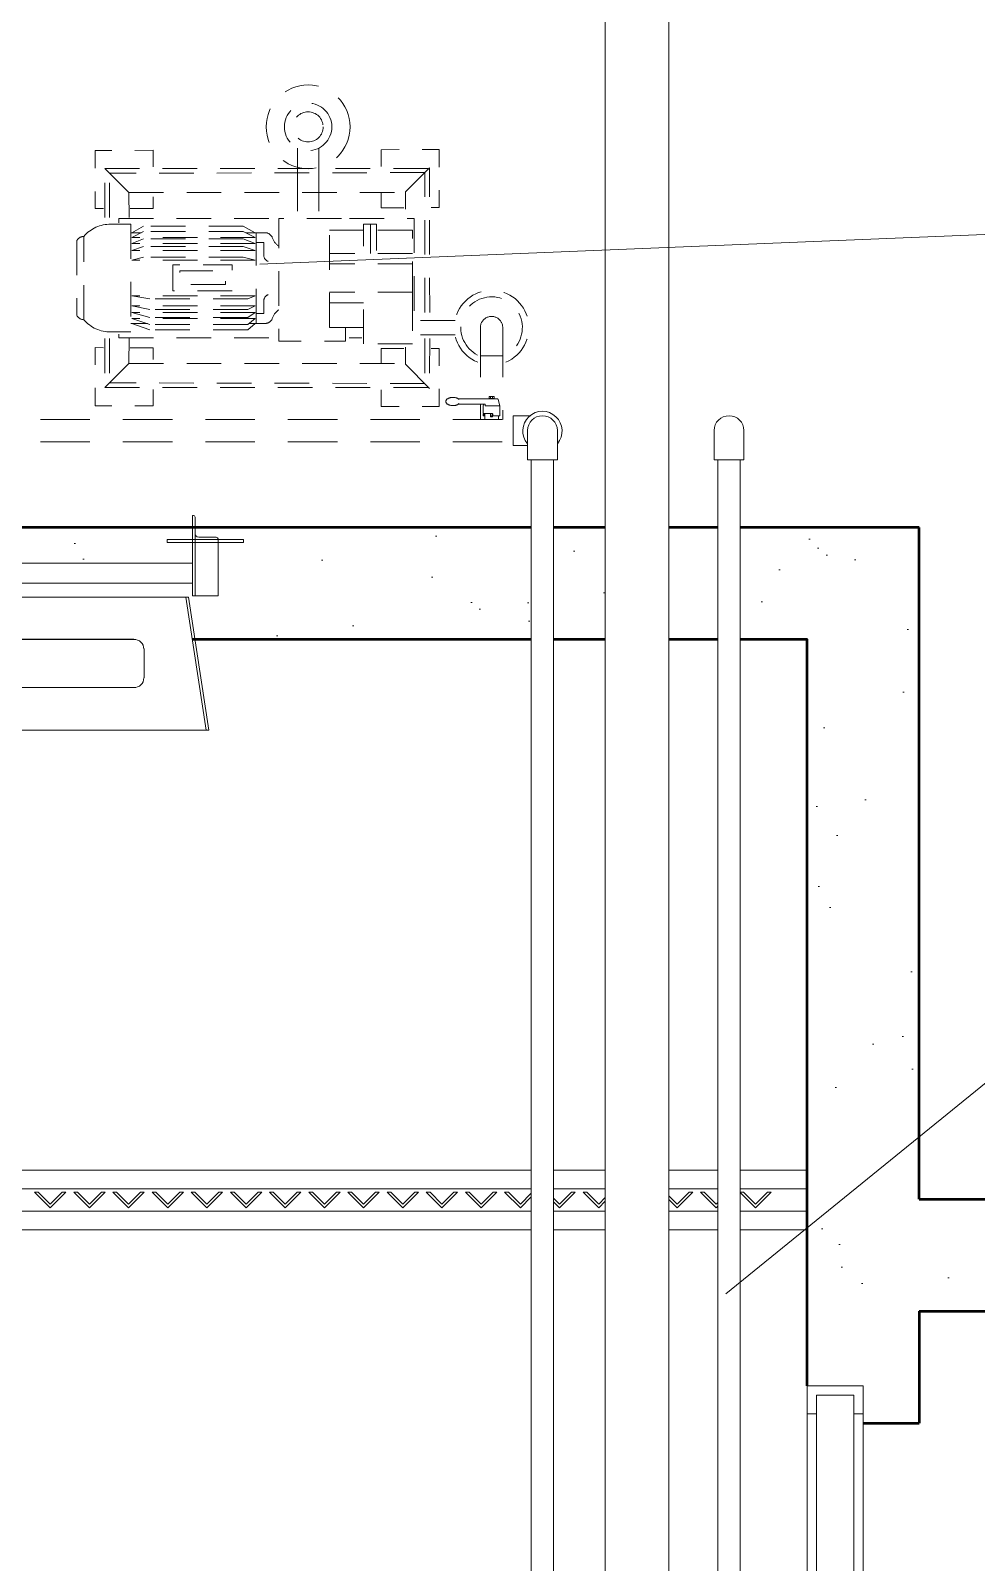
# Model space of a CAD drawing. Extents: x -2884 to -859, y 3232 to 5149.
# Drawn here: x -1710.1 to -1659.5, y 4831.4 to 4913.5 of the extents above; entities that cross this region are included whole.
import ezdxf

# ---------------------------------------------------------------- set-up
doc = ezdxf.new("R2010")
doc.units = 0
doc.header["$MEASUREMENT"] = 0
doc.linetypes.add('DGN Style 2', pattern=[442.02713, 265.216278, -176.810852])
for name, color, linetype, lineweight in [('Carroponte', 7, 'CONTINUOUS', 15), ('Compressori e classific', 231, 'CONTINUOUS', 15), ('Muratura', 7, 'CONTINUOUS', 15), ('Paratoie', 7, 'CONTINUOUS', 15), ('Quote e scritte', 252, 'CONTINUOUS', 15), ('Tubazioni', 130, 'CONTINUOUS', 15), ('Tubazioni nascoste', 4, 'DGN Style 2', 15)]:
    doc.layers.add(name, color=color, linetype=linetype, lineweight=lineweight)
doc.layers.add('Level 63', color=7, linetype='CONTINUOUS')
pattern_1 = [(37.5, (37611.4005, -59850.958), (-0.3149668, 9.63411885), [0, -7.6, 0, -8.5, 0, -8.125]), (7.5, (37611.4, -59850.958), (8.8488835, 14.1107303), [0, -4.1, 0, -6.85, 0, -2.625]), (327.5, (37605.2505, -59850.958), (15.5707093, 0.0282953), [0, -2.5, 0, -9, 0, -11.75]), (317.5, (37605.25, -59850.958), (15.030633, 4.3883778), [0, -1.25, 0, -5.9, 0, -6.75])]

# ---------------------------------------------------------------- blocks, each defined once
blk = doc.blocks.new('*U22')
at = {"layer": 'Level 63', "color": 7, "linetype": 'Continuous', "lineweight": 0}
for p, q in [((-25, 23.8), (-25, -23.7)), ((-25, 23.8), (-23.5, 23.8)), ((-20, 20.4), (-20, -12.3)), ((-25, -23.7), (25, -23.7)), ((-13, -19), (21.5, -19)), ((25, -22.3), (25, -23.7))]:
    blk.add_line(p, q, dxfattribs=at)
at = {"layer": 'Level 63', "color": 7, "linetype": 'Continuous', "lineweight": 0, "extrusion": (0, 0, -1)}
for centre in [(-23.5, 20.4), (21.5, -22.3)]:
    blk.add_ellipse(centre, major_axis=(3.5, 0), ratio=0.95, start_param=-1.570796, end_param=0, dxfattribs=at)
at = {"layer": 'Level 63', "color": 7, "linetype": 'Continuous', "lineweight": 0}
blk.add_ellipse((-13, -12.3), major_axis=(-7, 0), ratio=0.95, start_param=0, end_param=1.570796, dxfattribs=at)
blk = doc.blocks.new('L50_2')
at = {"layer": 'Level 63', "color": 7, "linetype": 'Continuous', "lineweight": 0}
blk.add_blockref('*U22', (25, 23.7), dxfattribs=at)

msp = doc.modelspace()

# ---------------------------------------------------------------- hatches: boundary and pattern name
at = {"layer": 'Muratura', "linetype": 'Continuous'}
h = msp.add_hatch(dxfattribs=at)
h.set_pattern_fill('AR-SAND', color=256, scale=5)
h.set_pattern_definition(pattern_1)
h.paths.add_polyline_path([(-1662.52, 4886.882), (-1672.113, 4886.882), (-1672.113, 4880.882), (-1668.52, 4880.882), (-1668.52, 4850.34), (-1662.52, 4856.544)])
h.paths.add_polyline_path([(-1673.313, 4886.882), (-1675.944, 4886.882), (-1675.944, 4880.882), (-1673.313, 4880.882)])
h.paths.add_polyline_path([(-1679.344, 4886.882), (-1682.113, 4886.882), (-1682.113, 4880.882), (-1679.344, 4880.882)])
h.paths.add_polyline_path([(-1683.313, 4886.882), (-1701.329, 4886.882), (-1701.329, 4886.231), (-1698.737, 4886.231), (-1698.737, 4886.075), (-1700.101, 4886.075), (-1700.101, 4883.224), (-1701.465, 4883.224), (-1701.465, 4883.898), (-1724.675, 4883.898), (-1724.675, 4883.146), (-1701.693, 4883.146), (-1701.347, 4880.882), (-1683.313, 4880.882)])
edge = h.paths.add_edge_path(flags=16)
edge.add_ellipse((-1700.197, 4886.27), major_axis=(-0.0955, 0), ratio=0.95, start_angle=180, end_angle=270)
edge.add_line((-1700.197, 4886.361), (-1700.141, 4886.361))
h.paths.add_polyline_path([(-1701.465, 4886.075), (-1702.83, 4886.075), (-1702.83, 4886.231), (-1701.465, 4886.231), (-1701.465, 4886.882), (-1724.675, 4886.882), (-1724.675, 4884.961), (-1701.465, 4884.961)], flags=17)
edge = h.paths.add_edge_path()
edge.add_line((-1724.675, 4886.882), (-1728.614, 4886.882))
edge.add_line((-1728.614, 4886.882), (-1728.614, 4886.537))
edge.add_ellipse((-1728.423, 4886.542), major_axis=(-0.191, 0), ratio=0.95, start_angle=1.44544, end_angle=90)
edge.add_line((-1728.423, 4886.361), (-1728.474, 4886.361))
edge.add_ellipse((-1728.423, 4886.542), major_axis=(-0.191, 0), ratio=0.95, start_angle=1.44544, end_angle=90, ccw=False)
edge.add_line((-1728.614, 4886.448), (-1728.614, 4886.231))
edge.add_line((-1728.614, 4886.231), (-1726.022, 4886.231))
edge.add_line((-1726.022, 4886.231), (-1726.022, 4886.075))
edge.add_line((-1726.022, 4886.075), (-1727.386, 4886.075))
edge.add_line((-1727.386, 4886.075), (-1727.386, 4884.961))
edge.add_line((-1727.386, 4884.961), (-1724.675, 4884.961))
edge.add_line((-1724.675, 4884.961), (-1724.675, 4886.882))
edge = h.paths.add_edge_path()
edge.add_line((-1730.115, 4886.231), (-1728.751, 4886.231))
edge.add_line((-1728.751, 4886.231), (-1728.751, 4886.882))
edge.add_line((-1728.751, 4886.882), (-1755.899, 4886.882))
edge.add_line((-1755.899, 4886.882), (-1755.899, 4886.537))
edge.add_ellipse((-1755.708, 4886.542), major_axis=(-0.191, 0), ratio=0.95, start_angle=1.44544, end_angle=90)
edge.add_line((-1755.708, 4886.361), (-1755.759, 4886.361))
edge.add_ellipse((-1755.708, 4886.542), major_axis=(-0.191, 0), ratio=0.95, start_angle=1.44544, end_angle=90, ccw=False)
edge.add_line((-1755.899, 4886.448), (-1755.899, 4886.231))
edge.add_line((-1755.899, 4886.231), (-1753.307, 4886.231))
edge.add_line((-1753.307, 4886.231), (-1753.307, 4886.075))
edge.add_line((-1753.307, 4886.075), (-1754.671, 4886.075))
edge.add_line((-1754.671, 4886.075), (-1754.671, 4884.961))
edge.add_line((-1754.671, 4884.961), (-1728.751, 4884.961))
edge.add_line((-1728.751, 4884.961), (-1728.751, 4886.075))
edge.add_line((-1728.751, 4886.075), (-1730.115, 4886.075))
edge.add_line((-1730.115, 4886.075), (-1730.115, 4886.231))
h = msp.add_hatch(dxfattribs=at)
h.set_pattern_fill('AR-SAND', color=256, scale=5)
h.set_pattern_definition(pattern_1)
h.paths.add_polyline_path([(-1639.52, 4850.882), (-1662.52, 4850.882), (-1662.52, 4856.544), (-1668.52, 4850.34), (-1668.52, 4840.882), (-1665.52, 4840.882), (-1665.52, 4839.382), (-1665.52, 4838.882), (-1662.52, 4838.882), (-1662.52, 4844.882), (-1645.52, 4844.882), (-1645.52, 4810.181), (-1639.52, 4812.104)])
h.paths.add_polyline_path([(-1639.52, 4812.104), (-1645.52, 4810.181), (-1645.52, 4792.893), (-1642.52, 4792.893), (-1642.52, 4791.393), (-1642.52, 4790.893), (-1630.366, 4790.893), (-1630.366, 4796.893), (-1639.52, 4796.893)])

# ---------------------------------------------------------------- linework, layer by layer
at = {"layer": 'Carroponte', "extrusion": (0, 0, -1)}
for p, q in [((-1701.329, 4886.989), (-1701.329, 4883.224)), ((-1702.83, 4886.231), (-1702.83, 4886.075)), ((-1698.737, 4886.231), (-1702.83, 4886.231)), ((-1702.83, 4886.075), (-1698.737, 4886.075)), ((-1701.465, 4886.231), (-1701.465, 4883.224)), ((-1700.101, 4886.231), (-1700.101, 4883.224)), ((-1698.737, 4886.075), (-1698.737, 4886.231)), ((-1727.386, 4884.961), (-1701.465, 4884.961)), ((-1727.386, 4883.898), (-1701.465, 4883.898)), ((-1701.693, 4883.146), (-1753.644, 4883.146)), ((-1701.83, 4883.146), (-1700.738, 4876.018)), ((-1701.693, 4883.146), (-1700.602, 4876.018)), ((-1701.465, 4883.224), (-1700.101, 4883.224)), ((-1704.613, 4880.891), (-1713.235, 4880.891)), ((-1704.067, 4880.373), (-1704.067, 4878.818)), ((-1704.613, 4878.299), (-1713.235, 4878.299)), ((-1700.602, 4876.018), (-1714.026, 4876.018))]:
    msp.add_line(p, q, dxfattribs=at)
at = {"layer": 'Carroponte'}
for centre, start_param, end_param in [((-1704.625, 4880.371), 0, 1.570796), ((-1704.625, 4878.816), -1.570796, 0)]:
    msp.add_ellipse(centre, major_axis=(0.546, 0), ratio=0.95, start_param=start_param, end_param=end_param, dxfattribs=at)
at = {"layer": 'Compressori e classific', "linetype": 'DGN Style 2', "ltscale": 0.007}
for p, q in [((-1695.844, 4907.209), (-1695.844, 4905.692)), ((-1694.702, 4907.209), (-1694.702, 4905.692)), ((-1704.877, 4904.822), (-1706.176, 4906.115)), ((-1706.17, 4903.488), (-1706.176, 4906.115)), ((-1706.176, 4906.115), (-1688.756, 4906.115)), ((-1689.024, 4905.897), (-1705.916, 4905.857)), ((-1705.911, 4903.488), (-1705.916, 4905.857)), ((-1695.844, 4905.692), (-1695.844, 4903.443)), ((-1694.702, 4905.692), (-1694.702, 4903.443)), ((-1690.059, 4904.858), (-1688.766, 4906.156)), ((-1689.017, 4898.404), (-1689.024, 4905.897)), ((-1688.757, 4898.404), (-1688.766, 4906.156)), ((-1704.874, 4903.488), (-1704.877, 4904.822)), ((-1704.877, 4904.822), (-1690.024, 4904.822)), ((-1690.055, 4903.943), (-1690.059, 4904.858)), ((-1704.781, 4903.129), (-1705.85, 4903.129)), ((-1705.424, 4903.444), (-1705.424, 4903.195)), ((-1705.424, 4903.444), (-1696.995, 4903.444)), ((-1704.781, 4903.129), (-1704.781, 4897.359)), ((-1693.054, 4903.444), (-1689.59, 4903.444)), ((-1691.932, 4903.127), (-1691.932, 4901.566)), ((-1689.59, 4903.444), (-1689.59, 4898.079)), ((-1707.673, 4902.257), (-1707.673, 4898.231)), ((-1707.292, 4898.011), (-1707.292, 4902.478)), ((-1704.226, 4902.67), (-1704.781, 4902.67)), ((-1704.099, 4903.025), (-1704.731, 4902.67)), ((-1704.099, 4902.738), (-1704.731, 4902.409)), ((-1698.114, 4902.409), (-1704.731, 4902.409)), ((-1704.099, 4902.353), (-1704.731, 4902.094)), ((-1698.746, 4903.025), (-1704.099, 4903.025)), ((-1698.746, 4902.738), (-1704.099, 4902.738)), ((-1698.746, 4902.353), (-1704.099, 4902.353)), ((-1698.746, 4903.025), (-1698.114, 4902.67)), ((-1698.746, 4902.738), (-1698.114, 4902.409)), ((-1698.746, 4902.353), (-1698.114, 4902.094)), ((-1698.055, 4902.67), (-1698.608, 4902.67)), ((-1698.055, 4897.818), (-1698.055, 4902.67)), ((-1698.055, 4902.67), (-1697.522, 4902.67)), ((-1692.298, 4902.818), (-1694.134, 4902.818)), ((-1694.134, 4897.588), (-1694.134, 4902.818)), ((-1689.673, 4902.818), (-1691.611, 4902.818)), ((-1689.673, 4899.269), (-1689.673, 4902.818)), ((-1698.114, 4902.094), (-1704.731, 4902.094)), ((-1704.099, 4901.933), (-1704.731, 4901.727)), ((-1698.114, 4901.727), (-1704.731, 4901.727)), ((-1698.746, 4901.933), (-1704.099, 4901.933)), ((-1698.746, 4901.933), (-1698.114, 4901.727)), ((-1698.055, 4902.144), (-1697.651, 4902.144)), ((-1697.651, 4902.144), (-1697.651, 4901.446)), ((-1689.673, 4901.566), (-1694.134, 4901.566)), ((-1704.099, 4901.356), (-1704.731, 4901.202)), ((-1698.114, 4901.202), (-1704.731, 4901.202)), ((-1698.746, 4901.356), (-1704.099, 4901.356)), ((-1698.746, 4901.356), (-1698.114, 4901.202)), ((-1689.673, 4901.002), (-1694.134, 4901.002)), ((-1703.763, 4899.132), (-1704.731, 4899.287)), ((-1698.114, 4899.287), (-1704.731, 4899.287)), ((-1698.513, 4899.132), (-1703.763, 4899.132)), ((-1698.513, 4899.132), (-1698.114, 4899.287)), ((-1697.651, 4898.344), (-1697.651, 4899.042)), ((-1689.673, 4899.487), (-1694.134, 4899.487)), ((-1692.298, 4896.712), (-1692.298, 4899.487)), ((-1689.673, 4899.269), (-1689.673, 4896.712)), ((-1703.763, 4898.555), (-1704.731, 4898.762)), ((-1698.114, 4898.762), (-1704.731, 4898.762)), ((-1703.763, 4898.135), (-1704.731, 4898.395)), ((-1698.114, 4898.395), (-1704.731, 4898.395)), ((-1698.513, 4898.555), (-1703.763, 4898.555)), ((-1698.513, 4898.555), (-1698.114, 4898.762)), ((-1698.513, 4898.135), (-1698.114, 4898.395)), ((-1698.055, 4898.344), (-1697.651, 4898.344)), ((-1692.298, 4898.922), (-1694.134, 4898.922)), ((-1704.781, 4897.359), (-1705.85, 4897.359)), ((-1703.891, 4897.818), (-1704.781, 4897.818)), ((-1703.763, 4897.751), (-1704.731, 4898.08)), ((-1698.114, 4898.08), (-1704.731, 4898.08)), ((-1703.763, 4897.463), (-1704.731, 4897.818)), ((-1698.513, 4898.135), (-1703.763, 4898.135)), ((-1698.513, 4897.751), (-1703.763, 4897.751)), ((-1698.513, 4897.463), (-1703.763, 4897.463)), ((-1698.513, 4897.751), (-1698.634, 4897.751)), ((-1698.513, 4897.751), (-1698.114, 4898.08)), ((-1698.513, 4897.463), (-1698.114, 4897.818)), ((-1698.055, 4897.818), (-1698.4, 4897.818)), ((-1698.055, 4897.818), (-1697.522, 4897.818)), ((-1692.298, 4897.588), (-1694.134, 4897.588)), ((-1687.386, 4897.966), (-1689.673, 4897.966)), ((-1706.17, 4897), (-1706.176, 4894.373)), ((-1705.911, 4897), (-1705.916, 4894.632)), ((-1705.424, 4897.237), (-1705.424, 4897.044)), ((-1705.424, 4897.044), (-1697.022, 4897.044)), ((-1704.874, 4897), (-1704.877, 4895.666)), ((-1693.081, 4897.044), (-1692.392, 4897.044)), ((-1689.673, 4896.712), (-1692.298, 4896.712)), ((-1690.055, 4896.545), (-1690.059, 4895.631)), ((-1687.386, 4897.2), (-1689.673, 4897.2)), ((-1689.017, 4897), (-1689.024, 4894.592)), ((-1688.757, 4897), (-1688.766, 4894.332)), ((-1704.877, 4895.666), (-1706.176, 4894.373)), ((-1704.877, 4895.666), (-1690.024, 4895.666)), ((-1690.059, 4895.631), (-1688.766, 4894.332)), ((-1706.176, 4894.373), (-1688.756, 4894.373)), ((-1689.024, 4894.592), (-1705.916, 4894.632))]:
    msp.add_line(p, q, dxfattribs=at)
at = {"layer": 'Compressori e classific', "linetype": 'DGN Style 2', "ltscale": 0.007, "flags": 128}
for points in [[(-1703.584, 4906.206), (-1703.586, 4907.09), (-1706.696, 4907.084), (-1706.69, 4903.973), (-1706.242, 4903.974)], [(-1691.358, 4906.227), (-1691.359, 4907.123), (-1688.249, 4907.129), (-1688.243, 4904.019), (-1688.681, 4904.018)], [(-1704.813, 4903.977), (-1703.58, 4903.98), (-1703.581, 4904.734)], [(-1691.353, 4904.013), (-1691.355, 4904.823)], [(-1690.139, 4904.015), (-1691.353, 4904.013)], [(-1693.264, 4897.588), (-1693.264, 4896.868), (-1696.842, 4896.868), (-1696.842, 4903.443), (-1693.264, 4903.443), (-1693.264, 4902.818)], [(-1703.584, 4894.282), (-1703.586, 4893.398), (-1706.696, 4893.405), (-1706.69, 4896.515), (-1706.242, 4896.514)], [(-1704.813, 4896.511), (-1703.58, 4896.509), (-1703.581, 4895.755)], [(-1691.358, 4894.261), (-1691.359, 4893.365), (-1688.249, 4893.359), (-1688.243, 4896.469), (-1688.681, 4896.47)], [(-1691.353, 4896.476), (-1691.355, 4895.665)], [(-1690.139, 4896.473), (-1691.353, 4896.476)]]:
    msp.add_lwpolyline(points, dxfattribs=at)
for points in [[(-1691.611, 4903.127), (-1692.298, 4903.127), (-1692.298, 4901.566), (-1691.611, 4901.566)], [(-1699.343, 4899.557), (-1702.516, 4899.557), (-1702.516, 4900.96), (-1699.343, 4900.96)], [(-1699.704, 4899.892), (-1702.154, 4899.892), (-1702.154, 4900.625), (-1699.704, 4900.625)]]:
    msp.add_lwpolyline(points, close=True, dxfattribs=at)
at = {"layer": 'Compressori e classific', "linetype": 'DGN Style 2', "ltscale": 0.007}
for radius in [2.245, 1.271, 0.806]:
    msp.add_circle((-1695.273, 4908.345), radius, dxfattribs=at)
at = {"layer": 'Compressori e classific', "linetype": 'DGN Style 2', "ltscale": 0.007, "extrusion": (0, 0, -1)}
for centre, radius, start, end in [((1705.885, 4901.286), 1.844, 40.27776, 91.09705), ((1707.271, 4902.003), 0.475, 32.37679, 87.52077), ((1696.327, 4902.703), 0.916, 304.17844, 344.07522), ((1697.296, 4901.47), 0.356, 288.41934, 356.22475), ((1685.44, 4897.589), 2, 291.84327, 247.51895), ((1685.44, 4897.589), 1.65, 296.94765, 245.38919), ((1697.579, 4898.235), 0.421, 208.12417, 262.29407)]:
    msp.add_arc(centre, radius, start, end, dxfattribs=at)
at = {"layer": 'Compressori e classific', "linetype": 'DGN Style 2', "ltscale": 0.007}
for centre, radius, start, end in [((-1697.579, 4902.253), 0.421, 28.12417, 82.29407), ((-1697.296, 4899.019), 0.356, 108.41934, 176.22475), ((-1707.271, 4898.486), 0.475, 212.37679, 267.52077), ((-1696.327, 4897.786), 0.916, 124.17844, 164.07522), ((-1705.885, 4899.203), 1.844, 220.27776, 271.09705)]:
    msp.add_arc(centre, radius, start, end, dxfattribs=at)
at = {"layer": 'Muratura', "linetype": 'Continuous'}
for p, q in [((-1683.313, 4852.447), (-1745.541, 4852.447)), ((-1679.344, 4852.447), (-1682.113, 4852.447)), ((-1673.313, 4852.447), (-1675.944, 4852.447)), ((-1668.52, 4852.447), (-1672.113, 4852.447)), ((-1683.313, 4851.447), (-1745.541, 4851.447)), ((-1679.344, 4851.447), (-1682.113, 4851.447)), ((-1673.313, 4851.447), (-1675.944, 4851.447)), ((-1668.52, 4851.447), (-1672.113, 4851.447)), ((-1709.098, 4850.427), (-1709.938, 4851.267)), ((-1709.74, 4851.267), (-1709.938, 4851.267)), ((-1709.098, 4850.625), (-1709.74, 4851.267)), ((-1709.098, 4850.625), (-1708.456, 4851.267)), ((-1709.098, 4850.427), (-1708.258, 4851.267)), ((-1708.258, 4851.267), (-1708.456, 4851.267)), ((-1706.998, 4850.427), (-1707.838, 4851.267)), ((-1707.64, 4851.267), (-1707.838, 4851.267)), ((-1706.998, 4850.625), (-1707.64, 4851.267)), ((-1706.998, 4850.625), (-1706.356, 4851.267)), ((-1706.998, 4850.427), (-1706.158, 4851.267)), ((-1706.158, 4851.267), (-1706.356, 4851.267)), ((-1705.54, 4851.267), (-1705.738, 4851.267)), ((-1704.898, 4850.427), (-1705.738, 4851.267)), ((-1704.898, 4850.625), (-1705.54, 4851.267)), ((-1704.898, 4850.625), (-1704.256, 4851.267)), ((-1704.898, 4850.427), (-1704.058, 4851.267)), ((-1704.058, 4851.267), (-1704.256, 4851.267)), ((-1702.798, 4850.427), (-1703.638, 4851.267)), ((-1703.44, 4851.267), (-1703.638, 4851.267)), ((-1702.798, 4850.625), (-1703.44, 4851.267)), ((-1702.798, 4850.625), (-1702.156, 4851.267)), ((-1702.798, 4850.427), (-1701.958, 4851.267)), ((-1701.958, 4851.267), (-1702.156, 4851.267)), ((-1700.698, 4850.427), (-1701.538, 4851.267)), ((-1701.34, 4851.267), (-1701.538, 4851.267)), ((-1700.698, 4850.625), (-1701.34, 4851.267)), ((-1700.698, 4850.625), (-1700.056, 4851.267)), ((-1700.698, 4850.427), (-1699.858, 4851.267)), ((-1699.858, 4851.267), (-1700.056, 4851.267)), ((-1698.598, 4850.427), (-1699.438, 4851.267)), ((-1699.24, 4851.267), (-1699.438, 4851.267)), ((-1698.598, 4850.625), (-1699.24, 4851.267)), ((-1698.598, 4850.625), (-1697.956, 4851.267)), ((-1698.598, 4850.427), (-1697.758, 4851.267)), ((-1697.758, 4851.267), (-1697.956, 4851.267)), ((-1696.498, 4850.427), (-1697.338, 4851.267)), ((-1697.14, 4851.267), (-1697.338, 4851.267)), ((-1696.498, 4850.625), (-1697.14, 4851.267)), ((-1696.498, 4850.625), (-1695.856, 4851.267)), ((-1696.498, 4850.427), (-1695.658, 4851.267)), ((-1695.658, 4851.267), (-1695.856, 4851.267)), ((-1694.398, 4850.427), (-1695.238, 4851.267)), ((-1695.04, 4851.267), (-1695.238, 4851.267)), ((-1694.398, 4850.625), (-1695.04, 4851.267)), ((-1694.398, 4850.625), (-1693.756, 4851.267)), ((-1694.398, 4850.427), (-1693.558, 4851.267)), ((-1693.558, 4851.267), (-1693.756, 4851.267)), ((-1692.298, 4850.427), (-1693.138, 4851.267)), ((-1692.94, 4851.267), (-1693.138, 4851.267)), ((-1692.298, 4850.625), (-1692.94, 4851.267)), ((-1692.298, 4850.625), (-1691.656, 4851.267)), ((-1692.298, 4850.427), (-1691.458, 4851.267)), ((-1691.458, 4851.267), (-1691.656, 4851.267)), ((-1690.198, 4850.427), (-1691.038, 4851.267)), ((-1690.84, 4851.267), (-1691.038, 4851.267)), ((-1690.198, 4850.625), (-1690.84, 4851.267)), ((-1690.198, 4850.625), (-1689.556, 4851.267)), ((-1690.198, 4850.427), (-1689.358, 4851.267)), ((-1689.358, 4851.267), (-1689.556, 4851.267)), ((-1688.098, 4850.427), (-1688.938, 4851.267)), ((-1688.74, 4851.267), (-1688.938, 4851.267)), ((-1688.098, 4850.625), (-1688.74, 4851.267)), ((-1688.098, 4850.625), (-1687.456, 4851.267)), ((-1688.098, 4850.427), (-1687.258, 4851.267)), ((-1687.258, 4851.267), (-1687.456, 4851.267)), ((-1685.998, 4850.427), (-1686.838, 4851.267)), ((-1686.64, 4851.267), (-1686.838, 4851.267)), ((-1685.998, 4850.625), (-1686.64, 4851.267)), ((-1685.998, 4850.625), (-1685.356, 4851.267)), ((-1685.998, 4850.427), (-1685.158, 4851.267)), ((-1685.158, 4851.267), (-1685.356, 4851.267)), ((-1683.898, 4850.427), (-1684.738, 4851.267)), ((-1684.54, 4851.267), (-1684.738, 4851.267)), ((-1683.898, 4850.625), (-1684.54, 4851.267)), ((-1683.898, 4850.625), (-1683.313, 4851.21)), ((-1683.898, 4850.427), (-1683.313, 4851.012)), ((-1681.798, 4850.625), (-1682.113, 4850.94)), ((-1681.798, 4850.427), (-1682.113, 4850.742)), ((-1681.798, 4850.625), (-1681.156, 4851.267)), ((-1681.798, 4850.427), (-1680.958, 4851.267)), ((-1680.958, 4851.267), (-1681.156, 4851.267)), ((-1679.698, 4850.427), (-1680.538, 4851.267)), ((-1680.34, 4851.267), (-1680.538, 4851.267)), ((-1679.698, 4850.625), (-1680.34, 4851.267)), ((-1679.698, 4850.625), (-1679.344, 4850.978)), ((-1679.698, 4850.427), (-1679.344, 4850.78)), ((-1675.498, 4850.625), (-1675.944, 4851.071)), ((-1675.498, 4850.427), (-1675.944, 4850.873)), ((-1675.498, 4850.625), (-1674.856, 4851.267)), ((-1675.498, 4850.427), (-1674.658, 4851.267)), ((-1674.658, 4851.267), (-1674.856, 4851.267)), ((-1673.398, 4850.427), (-1674.238, 4851.267)), ((-1674.04, 4851.267), (-1674.238, 4851.267)), ((-1673.398, 4850.625), (-1674.04, 4851.267)), ((-1673.398, 4850.625), (-1673.313, 4850.71)), ((-1671.94, 4851.267), (-1672.113, 4851.267)), ((-1671.298, 4850.427), (-1672.113, 4851.242)), ((-1671.298, 4850.625), (-1671.94, 4851.267)), ((-1671.298, 4850.625), (-1670.656, 4851.267)), ((-1671.298, 4850.427), (-1670.458, 4851.267)), ((-1670.458, 4851.267), (-1670.656, 4851.267)), ((-1683.313, 4850.247), (-1745.541, 4850.247)), ((-1679.344, 4850.247), (-1682.113, 4850.247)), ((-1673.313, 4850.247), (-1675.944, 4850.247)), ((-1673.398, 4850.427), (-1673.313, 4850.512)), ((-1668.52, 4850.247), (-1672.113, 4850.247)), ((-1683.313, 4849.247), (-1745.541, 4849.247)), ((-1679.344, 4849.247), (-1682.113, 4849.247)), ((-1673.313, 4849.247), (-1675.944, 4849.247)), ((-1668.52, 4849.247), (-1672.113, 4849.247))]:
    msp.add_line(p, q, dxfattribs=at)
at = {"layer": 'Muratura', "linetype": 'Continuous', "lineweight": 50}
for p, q in [((-1662.52, 4850.882), (-1639.52, 4850.882)), ((-1662.52, 4844.882), (-1645.52, 4844.882)), ((-1662.52, 4844.882), (-1662.52, 4838.882)), ((-1665.52, 4838.882), (-1662.52, 4838.882))]:
    msp.add_line(p, q, dxfattribs=at)
for points in [[(-1683.313, 4886.882), (-1895.157, 4886.882)], [(-1679.344, 4886.882), (-1682.113, 4886.882)], [(-1673.313, 4886.882), (-1675.944, 4886.882)], [(-1662.52, 4886.882), (-1672.113, 4886.882)], [(-1662.52, 4850.882), (-1662.52, 4886.882)], [(-1683.313, 4880.882), (-1701.483, 4880.882)], [(-1679.344, 4880.882), (-1682.113, 4880.882)], [(-1673.313, 4880.882), (-1675.944, 4880.882)], [(-1668.52, 4840.882), (-1668.52, 4880.882), (-1672.113, 4880.882)]]:
    msp.add_lwpolyline(points, dxfattribs=at)
at = {"layer": 'Muratura', "linetype": 'Continuous'}
msp.add_lwpolyline([(-1704.529, 4880.882), (-1713.331, 4880.882)], dxfattribs=at)
at = {"layer": 'Paratoie', "linetype": 'Continuous'}
for p, q in [((-1665.52, 4840.882), (-1668.52, 4840.882)), ((-1668.52, 4839.382), (-1668.52, 4819.821)), ((-1665.52, 4839.382), (-1665.52, 4819.821))]:
    msp.add_line(p, q, dxfattribs=at)
at = {"layer": 'Paratoie'}
for p, q in [((-1668.52, 4840.882), (-1668.52, 4839.382)), ((-1665.52, 4840.882), (-1665.52, 4839.382)), ((-1668.02, 4840.382), (-1666.02, 4840.382)), ((-1666.02, 4840.382), (-1668.02, 4840.382)), ((-1668.02, 4840.382), (-1668.02, 4839.382)), ((-1668.02, 4820.12), (-1668.02, 4840.382)), ((-1666.02, 4840.382), (-1666.02, 4839.382)), ((-1666.02, 4820.12), (-1666.02, 4840.382)), ((-1668.02, 4839.382), (-1668.52, 4839.382)), ((-1665.52, 4839.382), (-1666.02, 4839.382))]:
    msp.add_line(p, q, dxfattribs=at)
at = {"layer": 'Quote e scritte', "linetype": 'Continuous'}
for p, q in [((-1620.256, 4904.177), (-1697.864, 4900.986)), ((-1628.676, 4881.676), (-1672.887, 4845.824))]:
    msp.add_line(p, q, dxfattribs=at)
at = {"layer": 'Tubazioni'}
for p, q in [((-1679.344, 4739.773), (-1679.344, 4923.216)), ((-1675.944, 4739.773), (-1675.944, 4923.216)), ((-1683.513, 4890.503), (-1683.513, 4892.069)), ((-1681.912, 4890.503), (-1681.912, 4892.069)), ((-1673.511, 4890.503), (-1673.511, 4892.069)), ((-1671.91, 4890.503), (-1671.91, 4892.069)), ((-1683.513, 4890.503), (-1681.912, 4890.503)), ((-1683.313, 4739.773), (-1683.313, 4890.503)), ((-1682.113, 4739.773), (-1682.113, 4890.503)), ((-1671.91, 4890.503), (-1673.511, 4890.503)), ((-1673.313, 4746.46), (-1673.313, 4890.503)), ((-1672.113, 4746.46), (-1672.113, 4890.503))]:
    msp.add_line(p, q, dxfattribs=at)
for centre, radius, start, end in [((-1682.713, 4892.052), 1.052, 319.50477, 220.49404), ((-1682.713, 4892.069), 0.8, 0, 180), ((-1672.711, 4892.069), 0.8, 0, 180)]:
    msp.add_arc(centre, radius, start, end, dxfattribs=at)
at = {"layer": 'Tubazioni nascoste', "linetype": 'DGN Style 2', "ltscale": 0.01}
for p, q in [((-1686.04, 4897.589), (-1686.04, 4893.771)), ((-1684.84, 4897.589), (-1684.84, 4892.669)), ((-1684.84, 4896.069), (-1686.04, 4896.069)), ((-1685.583, 4893.771), (-1687.214, 4893.771)), ((-1685.784, 4893.496), (-1687.208, 4893.496)), ((-1686.04, 4893.496), (-1686.04, 4892.669)), ((-1685.884, 4893.396), (-1685.853, 4893.494)), ((-1685.884, 4893.026), (-1685.884, 4893.396)), ((-1685.784, 4893.496), (-1685.784, 4893.434)), ((-1684.996, 4893.392), (-1685.742, 4893.392)), ((-1685.131, 4893.771), (-1685.583, 4893.771)), ((-1685.576, 4893.895), (-1685.303, 4893.895)), ((-1685.576, 4893.895), (-1685.576, 4893.771)), ((-1685.303, 4893.784), (-1685.576, 4893.784)), ((-1685.501, 4893.89), (-1685.501, 4893.784)), ((-1685.383, 4893.89), (-1685.383, 4893.784)), ((-1685.303, 4893.895), (-1685.303, 4893.771)), ((-1684.997, 4893.401), (-1685.09, 4893.738)), ((-1684.996, 4892.898), (-1684.996, 4893.392)), ((-1714.039, 4892.669), (-1684.278, 4892.669)), ((-1685.417, 4892.983), (-1685.841, 4892.983)), ((-1685.833, 4892.966), (-1685.833, 4892.866)), ((-1685.808, 4892.669), (-1685.808, 4892.983)), ((-1685.375, 4892.898), (-1685.375, 4892.941)), ((-1685.038, 4892.856), (-1685.333, 4892.856)), ((-1685.071, 4892.669), (-1685.071, 4892.856)), ((-1684.278, 4892.869), (-1684.278, 4891.268)), ((-1684.278, 4892.869), (-1683.376, 4892.869)), ((-1714.039, 4891.469), (-1684.278, 4891.469)), ((-1684.278, 4891.268), (-1683.513, 4891.268))]:
    msp.add_line(p, q, dxfattribs=at)
at = {"layer": 'Tubazioni nascoste', "linetype": 'DGN Style 2', "ltscale": 0.01, "flags": 128}
for points in [[(-1685.808, 4892.866), (-1685.885, 4892.866), (-1685.885, 4892.966), (-1685.808, 4892.966)], [(-1685.389, 4892.866), (-1685.489, 4892.866), (-1685.489, 4892.966), (-1685.389, 4892.966)], [(-1685.389, 4892.866), (-1685.489, 4892.866), (-1685.489, 4892.817), (-1685.389, 4892.817)]]:
    msp.add_lwpolyline(points, close=True, dxfattribs=at)
at = {"layer": 'Tubazioni nascoste', "linetype": 'DGN Style 2', "ltscale": 0.01, "extrusion": (0, 0, -1)}
for centre, radius, start, end in [((1685.44, 4897.589), 0.6, 359.99892, 180.00107), ((1685.536, 4893.723), 0.172, 76.58729, 103.41271), ((1685.44, 4893.539), 0.356, 80.86682, 99.13318), ((1685.343, 4893.723), 0.172, 76.58729, 103.41271), ((1685.038, 4893.392), 0.0424, 166.85808, 180), ((1685.333, 4892.898), 0.0424, 270, 0), ((1685.038, 4892.898), 0.0424, 180, 270)]:
    msp.add_arc(centre, radius, start, end, dxfattribs=at)
at = {"layer": 'Tubazioni nascoste', "linetype": 'DGN Style 2', "ltscale": 0.01}
for centre, start, end in [((-1685.742, 4893.434), 180, 270), ((-1685.131, 4893.729), 13.13687, 90), ((-1685.038, 4893.391), 0, 13.15045), ((-1685.841, 4893.026), 180, 270), ((-1685.417, 4892.941), 0, 90)]:
    msp.add_arc(centre, 0.0424, start, end, dxfattribs=at)
at = {"layer": 'Tubazioni nascoste', "linetype": 'DGN Style 2', "ltscale": 0.01, "extrusion": (0, 0, -1)}
msp.add_ellipse((-1687.511, 4893.631), major_axis=(-0.383, 0), ratio=0.57735, start_param=-2.669318, end_param=2.660715, dxfattribs=at)

# ---------------------------------------------------------------- block references
at = {"layer": 'Carroponte', "extrusion": (0, 0, -1), "xscale": -0.02728517528032325, "yscale": 0.02728517528032325, "zscale": 0.02728517528032325}
msp.add_blockref('L50_2', (1701.465, 4886.231), dxfattribs=at)

doc.saveas('drawing.dxf')
